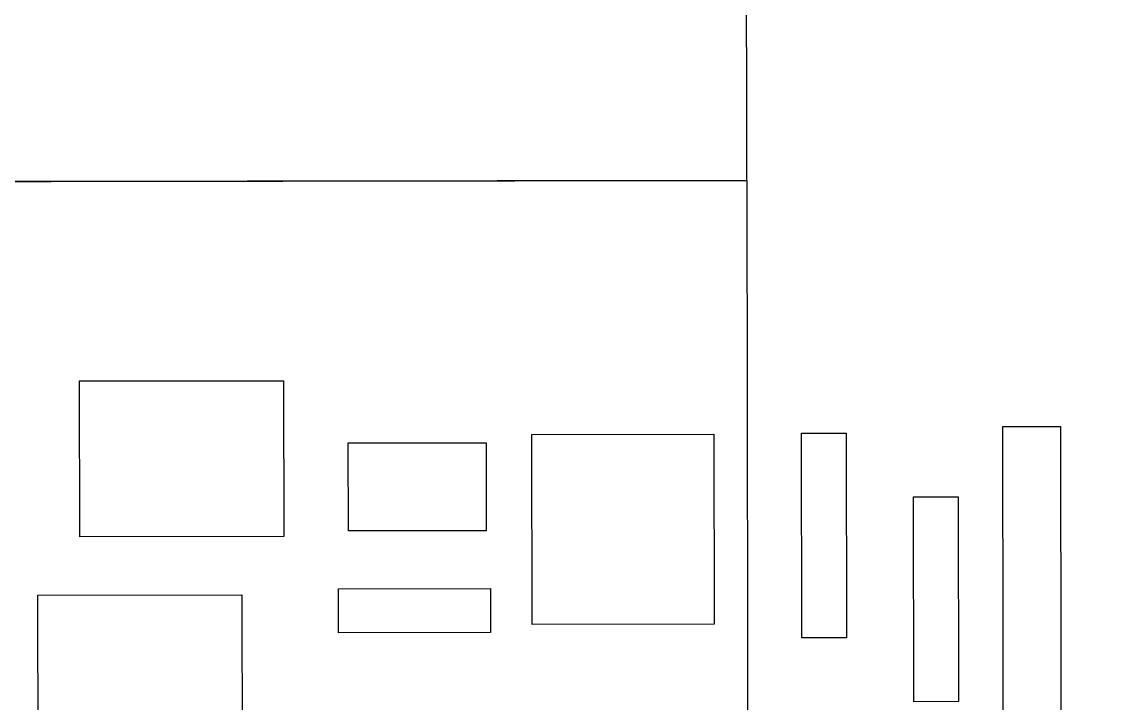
# Model space of a CAD drawing. Header units: millimetres. Extents: x 3191 to 879702, y -27549 to 222194.
# Drawn here: x 656772 to 657355, y 3849 to 4215 of the extents above; entities that cross this region are included whole.
import ezdxf

# ---------------------------------------------------------------- set-up
doc = ezdxf.new("R2010")
doc.units = ezdxf.units.MM
doc.header["$MEASUREMENT"] = 0
doc.layers.add('Giant', color=31, linetype='Continuous')

msp = doc.modelspace()

# ---------------------------------------------------------------- linework, layer by layer
at = {"layer": 'Giant'}
for points in [[(657161.92064, 4130.02475), (656156.99001, 4128.57957), (656148.48541, 10042.40885), (655010.1087, 10040.77176), (655018.61329, 4126.94249)], [(653667.29245, 4094.62168), (653667.24876, 4124.99911), (657161.92064, 4130.02475), (657161.50811, 4416.88562), (658402.92754, 4418.67088), (658403.20566, 4225.27903), (658356.43849, 4225.21178), (658361.68134, 579.49724), (658270.07216, 579.3655), (658239.45751, 579.32147), (658239.52471, 532.58696), (657177.05074, 531.05904), (657173.79998, 2791.54047), (653669.16602, 2791.7971)], [(657161.92064, 4130.02475), (657163.8455, 2791.5412)]]:
    msp.add_lwpolyline(points, dxfattribs=at)
for points in [[(656802.86935, 4022.17459), (656912.60315, 4022.3324), (656912.72377, 3938.45508), (656802.98997, 3938.29727)], [(657046.25549, 3993.37111), (657144.15664, 3993.5119), (657144.30357, 3891.34136), (657046.40242, 3891.20057)], [(657191.25176, 3994.09148), (657215.33966, 3994.12612), (657215.49799, 3884.03297), (657191.41008, 3883.99833)], [(657299.64238, 3997.69681), (657330.6092, 3997.74135), (657332.16513, 2915.79296), (657301.19832, 2915.74842)], [(656947.42152, 3988.86708), (657021.65735, 3988.97384), (657021.72539, 3941.66071), (656947.48956, 3941.55395)], [(657251.52101, 3959.77258), (657275.60891, 3959.80722), (657275.76724, 3849.71407), (657251.67933, 3849.67943)], [(656942.15805, 3910.36763), (657023.93016, 3910.48522), (657023.96421, 3886.80641), (656942.1921, 3886.68881)], [(656780.44962, 3906.97493), (656890.18342, 3907.13273), (656890.30404, 3823.25542), (656780.57024, 3823.09761)]]:
    msp.add_lwpolyline(points, close=True, dxfattribs=at)

doc.saveas('drawing.dxf')
